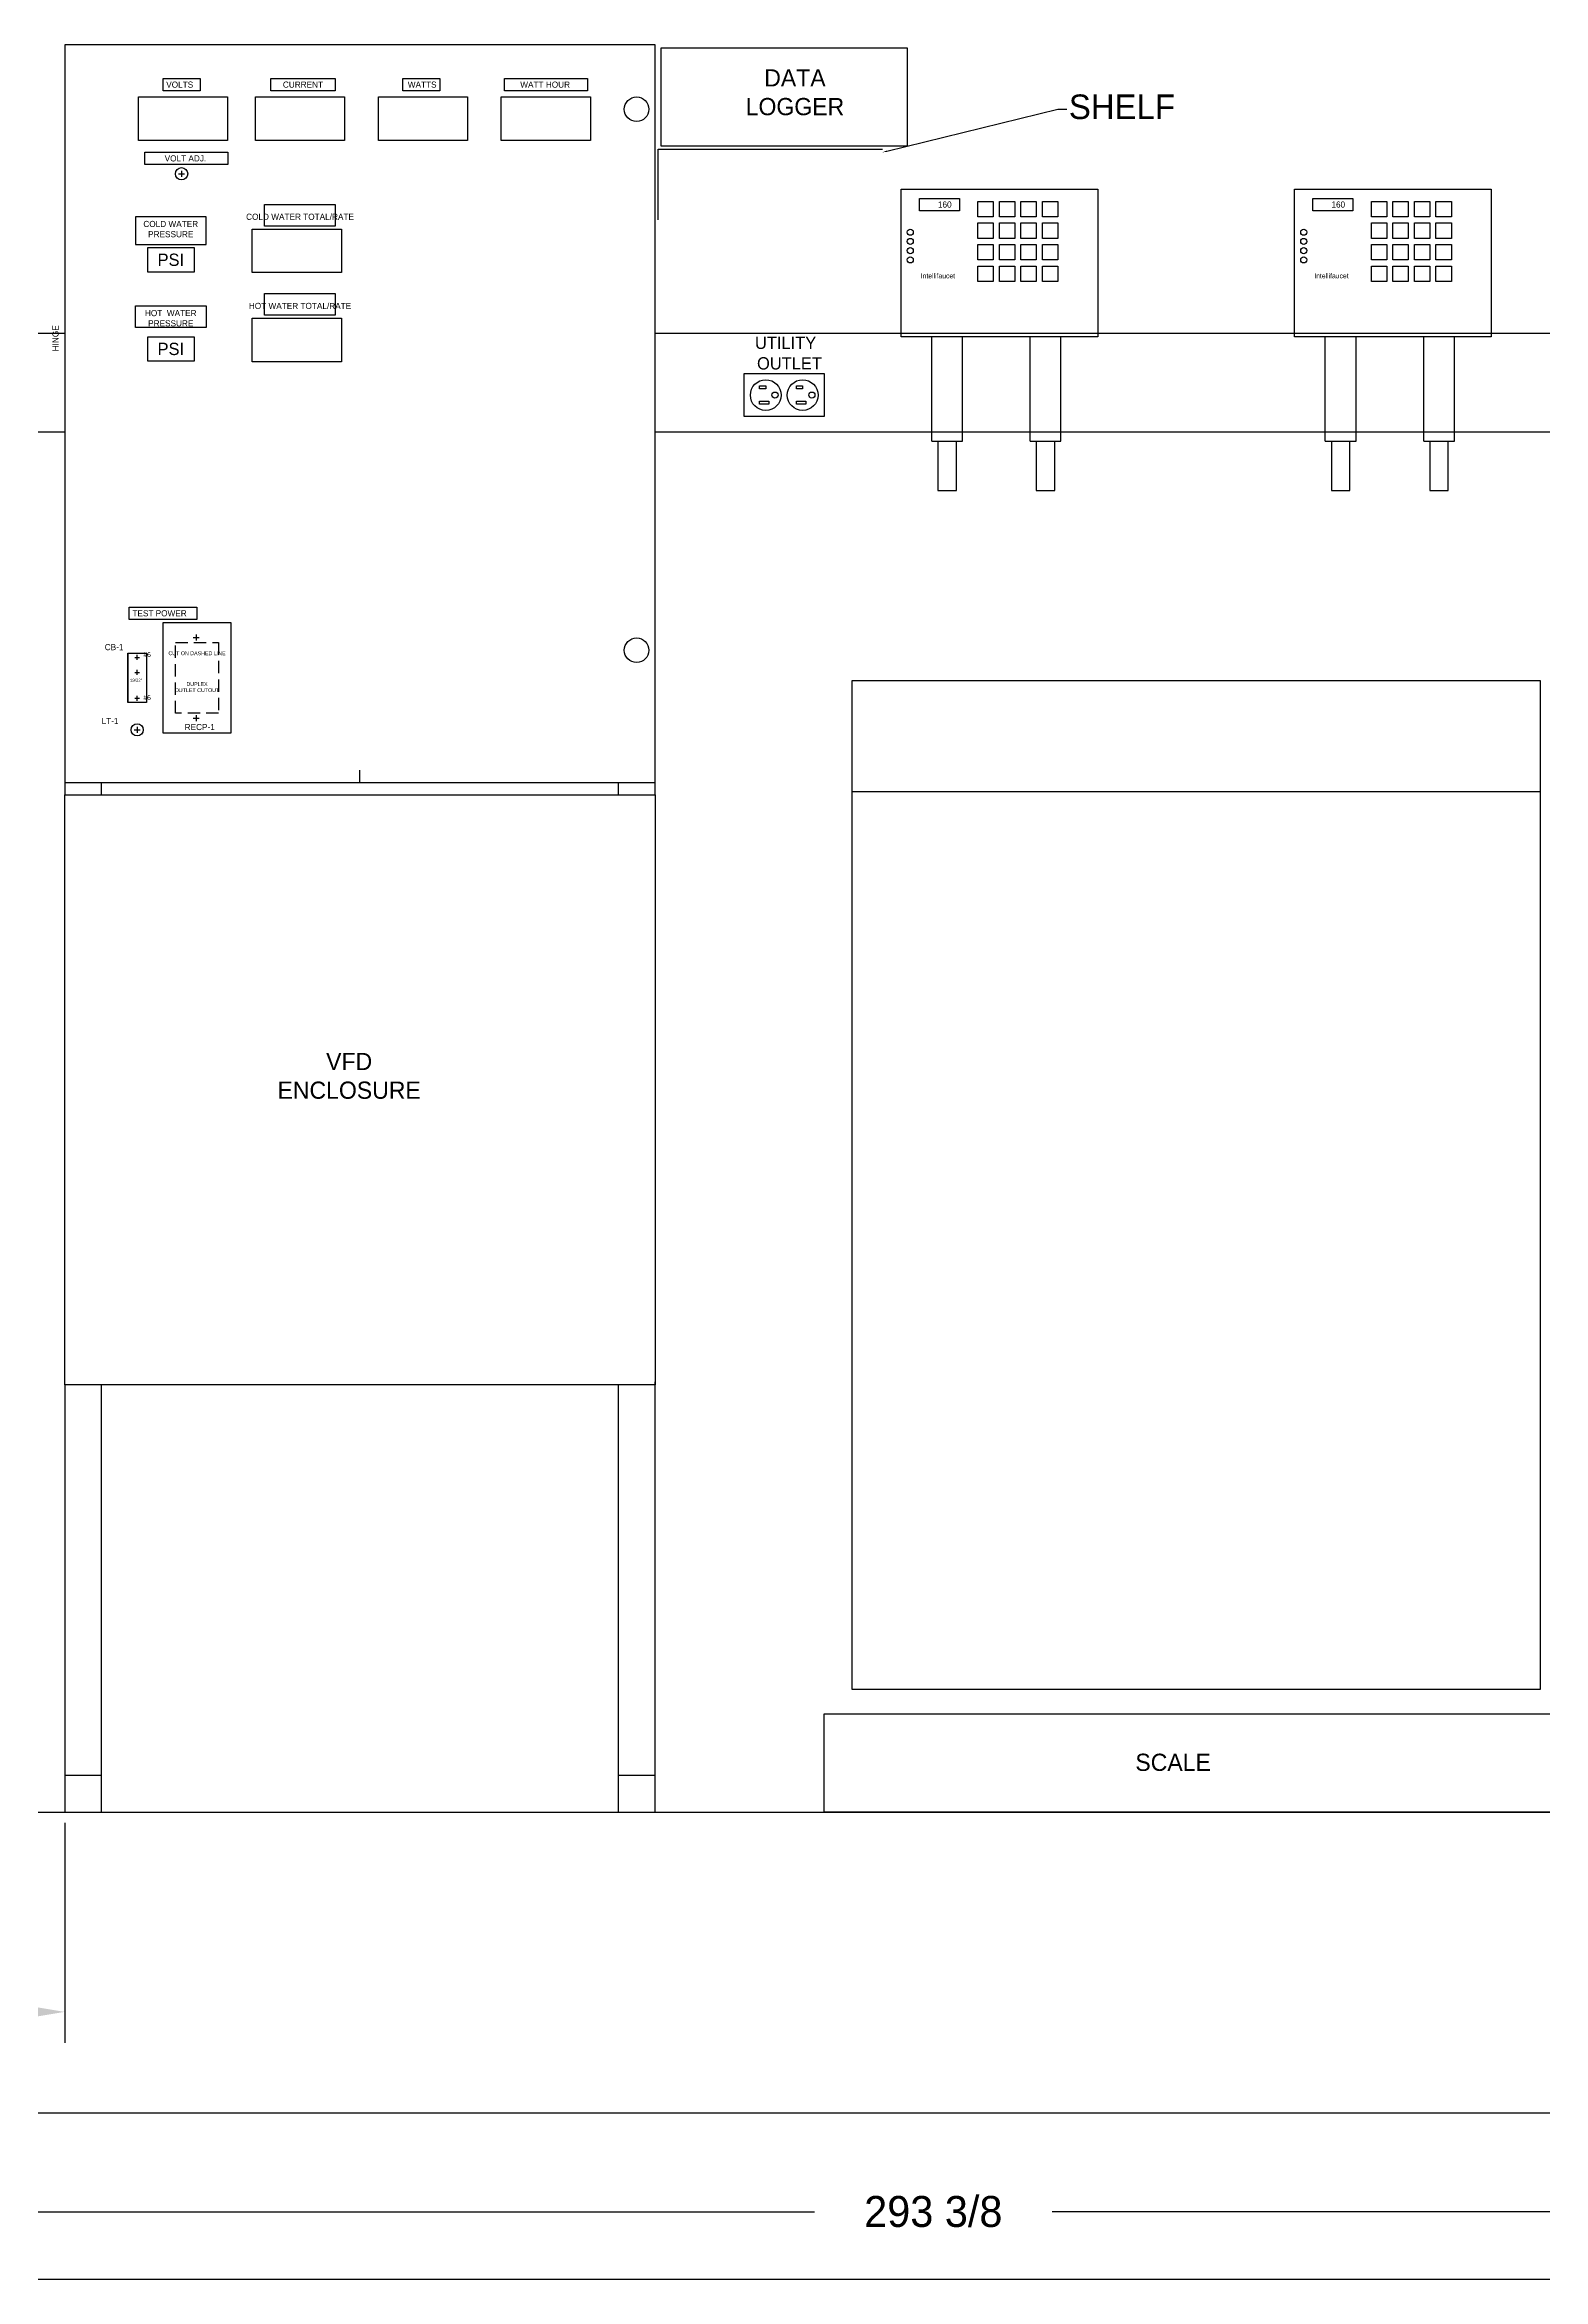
# Model space of a CAD drawing. Header units: inches. Extents: x -336 to 270, y -55 to 410.
# Drawn here: x -124.6 to -63.6, y -55.2 to 35.6 of the extents above; entities that cross this region are included whole.
import ezdxf
from ezdxf import colors
from ezdxf.entities.mleader import LeaderData, LeaderLine
from ezdxf.enums import TextEntityAlignment as Align
from ezdxf.math import Vec2, Vec3

# ---------------------------------------------------------------- set-up
doc = ezdxf.new("R2010")
doc.units = ezdxf.units.IN
doc.header["$MEASUREMENT"] = 0
doc.linetypes.add('DASHED', pattern=[0.75, 0.5, -0.25])
doc.layers.get('0').update_dxf_attribs({"linetype": 'CONTINUOUS'})
doc.layers.get('DEFPOINTS').update_dxf_attribs({"linetype": 'CONTINUOUS'})
for name, color, linetype in [('CABINET', 6, 'CONTINUOUS'), ('COMP', 5, 'CONTINUOUS'), ('CONT', 1, 'CONTINUOUS'), ('DASH', 3, 'DASHED'), ('ELEC', 1, 'CONTINUOUS'), ('PLUMBING', 3, 'CONTINUOUS'), ('TEXT', 4, 'CONTINUOUS')]:
    doc.layers.add(name, color=color, linetype=linetype)
doc.dimstyles.get("Standard").update_dxf_attribs({"dimtxt": 0.18, "dimasz": 0.18, "dimexe": 0.18, "dimexo": 0.0625, "dimgap": 0.09, "dimtad": 0, "dimtih": 1, "dimtoh": 1, "dimdec": 4, "dimzin": 0, "dimdsep": 46, "dimtxsty": 'Standard', "dimcen": 0.09, "dimadec": 0, "dimazin": 0, "dimtfac": 1, "dimtdec": 4, "dimtofl": 0, "dimtmove": 0, "dimatfit": 3, "dimfxl": 1, "dimtolj": 1, "dimtzin": 0, "dimarcsym": 0})

# ---------------------------------------------------------------- blocks, each defined once
blk = doc.blocks.new('POINT')
at = {"layer": 'CONT'}
for p, q in [((-0.125, 0), (0.125, 0)), ((0, 0.125), (0, -0.125))]:
    blk.add_line(p, q, dxfattribs=at)
blk = doc.blocks.new('1DUPLEX')
at = {"layer": 'COMP'}
for p, q in [((-1.3735, 2.25), (1.3765, 2.25)), ((-1.3735, -2.25), (-1.3735, 2.25)), ((1.3765, 2.25), (1.3765, -2.25)), ((1.3765, -2.25), (-1.3735, -2.25))]:
    blk.add_line(p, q, dxfattribs=at)
at = {"layer": 'DASH'}
for p, q in [((-0.8735, -1.4375), (-0.8735, 1.4375)), ((-0.8735, 1.4375), (0.8765, 1.4375)), ((0.8765, 1.4375), (0.8765, -1.4375)), ((0.8765, -1.4375), (-0.8735, -1.4375))]:
    blk.add_line(p, q, dxfattribs=at)
at = {"layer": 'COMP'}
for p in [(-0.02975, 1.640625), (-0.02975, -1.640625)]:
    blk.add_blockref('POINT', p, dxfattribs=at)
at = {"layer": 'TEXT'}
for s, p in [('CUT ON DASHED LINE', (0.0025, 1)), ('OUTLET CUTOUT', (0.0025, -0.5)), ('DUPLEX', (0.0025, -0.25))]:
    blk.add_text(s, height=0.15625, dxfattribs=at).set_placement(p, align=Align.MIDDLE_CENTER)
blk = doc.blocks.new('*D19')
at = {"layer": 'DEFPOINTS', "color": 0}
for p in [(-123.75, -36.25), (-235.125, -36.6875), (-123.75, -44.375)]:
    blk.add_point(p, dxfattribs=at)
at = {"layer": 'ELEC', "color": 0, "lineweight": -2}
for p, q in [((-235.125, -37.125), (-235.125, -45.635)), ((-123.75, -36.6875), (-123.75, -45.635)), ((-233.865, -44.375), (-183.6375, -44.375)), ((-125.01, -44.375), (-175.2375, -44.375))]:
    blk.add_line(p, q, dxfattribs=at)
at = {"layer": 'ELEC', "color": 0}
for points in [[(-233.865, -44.165), (-233.865, -44.585), (-235.125, -44.375)], [(-125.01, -44.165), (-125.01, -44.585), (-123.75, -44.375)]]:
    blk.add_solid(points, dxfattribs=at)
at = {"layer": 'ELEC', "color": 0, "insert": (-179.4375, -44.375), "char_height": 1.26, "attachment_point": 5}
blk.add_mtext('\\A1;111 3/8', dxfattribs=at)
blk = doc.blocks.new('*D20')
at = {"layer": 'DEFPOINTS', "color": 0}
for p in [(-235.125, -36.25), (-31.75, -36.25), (-31.75, -48.5)]:
    blk.add_point(p, dxfattribs=at)
at = {"layer": 'ELEC', "color": 0, "lineweight": -2}
for p, q in [((-235.125, -36.6875), (-235.125, -49.76)), ((-31.75, -36.6875), (-31.75, -49.76)), ((-233.865, -48.5), (-138.1625, -48.5)), ((-33.01, -48.5), (-128.7125, -48.5))]:
    blk.add_line(p, q, dxfattribs=at)
at = {"layer": 'ELEC', "color": 0}
for points in [[(-233.865, -48.29), (-233.865, -48.71), (-235.125, -48.5)], [(-33.01, -48.29), (-33.01, -48.71), (-31.75, -48.5)]]:
    blk.add_solid(points, dxfattribs=at)
at = {"layer": 'ELEC', "color": 0, "insert": (-133.4375, -48.5), "char_height": 1.26, "attachment_point": 5}
blk.add_mtext('\\A1;203 3/8', dxfattribs=at)
blk = doc.blocks.new('*D21')
at = {"layer": 'DEFPOINTS', "color": 0}
for p in [(-235.125, -36.25), (58.25, -36.25), (58.25, -52.5)]:
    blk.add_point(p, dxfattribs=at)
at = {"layer": 'ELEC', "color": 0, "lineweight": -2}
for p, q in [((-235.125, -36.6875), (-235.125, -53.76)), ((58.25, -36.6875), (58.25, -53.76)), ((-233.865, -52.5), (-93.2675, -52.5)), ((56.99, -52.5), (-83.6075, -52.5))]:
    blk.add_line(p, q, dxfattribs=at)
at = {"layer": 'ELEC', "color": 0}
for points in [[(-233.865, -52.29), (-233.865, -52.71), (-235.125, -52.5)], [(56.99, -52.29), (56.99, -52.71), (58.25, -52.5)]]:
    blk.add_solid(points, dxfattribs=at)
at = {"layer": 'ELEC', "color": 0, "insert": (-88.4375, -52.5), "char_height": 1.26, "attachment_point": 5}
blk.add_mtext('\\A1;293 3/8', dxfattribs=at)

msp = doc.modelspace()

# ---------------------------------------------------------------- linework, layer by layer
for p, q in [((-120.75, 33.5), (-117.13, 33.5)), ((-120.75, 31.73), (-120.75, 33.5)), ((-117.13, 33.5), (-117.13, 31.73)), ((-116, 33.5), (-112.38, 33.5)), ((-116, 31.73), (-116, 33.5)), ((-112.38, 33.5), (-112.38, 31.73)), ((-111, 33.5), (-107.38, 33.5)), ((-111, 31.73), (-111, 33.5)), ((-107.38, 33.5), (-107.38, 31.73)), ((-106, 33.5), (-102.38, 33.5)), ((-106, 31.73), (-106, 33.5)), ((-102.38, 33.5), (-102.38, 31.73)), ((-117.13, 31.73), (-120.75, 31.73)), ((-112.38, 31.73), (-116, 31.73)), ((-107.38, 31.73), (-111, 31.73)), ((-102.38, 31.73), (-106, 31.73)), ((-119.125, 30.375), (-118.875, 30.375)), ((-119, 30.5), (-119, 30.25)), ((-120.375, 27.375), (-118.485, 27.375)), ((-120.375, 26.375), (-120.375, 27.375)), ((-118.485, 27.375), (-118.485, 26.375)), ((-116.125, 28.125), (-112.505, 28.125)), ((-116.125, 26.355), (-116.125, 28.125)), ((-112.505, 28.125), (-112.505, 26.355)), ((-118.485, 26.375), (-120.375, 26.375)), ((-112.505, 26.355), (-116.125, 26.355)), ((-120.375, 23.75), (-118.485, 23.75)), ((-120.375, 22.75), (-120.375, 23.75)), ((-118.485, 23.75), (-118.485, 22.75)), ((-116.125, 24.5), (-112.505, 24.5)), ((-116.125, 22.73), (-116.125, 24.5)), ((-112.505, 24.5), (-112.505, 22.73)), ((-118.485, 22.75), (-120.375, 22.75)), ((-112.505, 22.73), (-116.125, 22.73)), ((-120.9308, 7.7617), (-120.6808, 7.7617)), ((-120.8058, 7.8867), (-120.8058, 7.6367))]:
    msp.add_line(p, q)
for points in [[(-119.75, 34.25), (-118.25, 34.25), (-118.25, 33.75), (-119.75, 33.75)], [(-115.375, 34.25), (-112.75, 34.25), (-112.75, 33.75), (-115.375, 33.75)], [(-110, 34.25), (-108.5, 34.25), (-108.5, 33.75), (-110, 33.75)], [(-105.875, 34.25), (-102.5, 34.25), (-102.5, 33.75), (-105.875, 33.75)], [(-120.5, 31.25), (-117.125, 31.25), (-117.125, 30.75), (-120.5, 30.75)], [(-115.625, 29.125), (-112.75, 29.125), (-112.75, 28.25), (-115.625, 28.25)], [(-120.875, 27.5), (-118, 27.5), (-118, 28.625), (-120.875, 28.625)], [(-115.625, 25.5), (-112.75, 25.5), (-112.75, 24.625), (-115.625, 24.625)], [(-120.875, 25), (-118, 25), (-118, 24.125), (-120.875, 24.125)], [(-121.125, 12.75), (-118.375, 12.75), (-118.375, 12.25), (-121.125, 12.25)]]:
    msp.add_lwpolyline(points, close=True)
for centre, radius in [((-100.5, 33), 0.5), ((-119, 30.375), 0.25), ((-100.5, 11), 0.5), ((-120.8058, 7.7617), 0.25)]:
    msp.add_circle(centre, radius)
at = {"layer": 'CABINET'}
for p, q in [((-99.75, 35.625), (-123.75, 35.625)), ((-123.75, 35.625), (-123.75, 5.625)), ((-99.75, 5.625), (-99.75, 35.625)), ((-99.625, 28.5), (-99.625, 31.375)), ((-99.625, 31.375), (-90.5, 31.375)), ((-123.75, 5.625), (-99.75, 5.625)), ((-123.75, 5.625), (-123.75, 5.125)), ((-122.25, 5.125), (-122.25, 5.625)), ((-111.75, 5.625), (-111.75, 6.125)), ((-101.25, 5.625), (-101.25, 5.125)), ((-99.75, 5.125), (-99.75, 5.625)), ((-91.75, 5.25), (-63.75, 5.25)), ((-123.75, -18.875), (-123.75, -36.25)), ((-122.25, -36.25), (-122.25, -18.875)), ((-101.25, -18.875), (-101.25, -36.25)), ((-99.75, -36.25), (-99.75, -18.75)), ((-123.75, -34.75), (-122.25, -34.75)), ((-101.25, -34.75), (-99.75, -34.75)), ((-235.125, -36.25), (270.375, -36.25)), ((-123.75, -36.25), (-122.25, -36.25)), ((-101.25, -36.25), (-99.75, -36.25))]:
    msp.add_line(p, q, dxfattribs=at)
for points in [[(-99.5, 35.5), (-89.5, 35.5), (-89.5, 31.5), (-99.5, 31.5)], [(-91.75, -31.25), (-63.75, -31.25), (-63.75, 9.75), (-91.75, 9.75)], [(-123.75, 5.125), (-99.75, 5.125), (-99.75, -18.875), (-123.75, -18.875)], [(-92.875, -32.25), (-62.875, -32.25), (-62.875, -36.25), (-92.875, -36.25)]]:
    msp.add_lwpolyline(points, close=True, dxfattribs=at)
at = {"layer": 'CONT'}
for p, q in [((-121.1805, 8.8788), (-121.1805, 10.8788)), ((-121.1805, 10.8788), (-120.8055, 10.8788)), ((-121.1805, 10.8788), (-121.1805, 8.8788)), ((-120.9055, 10.708), (-120.7055, 10.708)), ((-120.9055, 10.098), (-120.7055, 10.098)), ((-120.8055, 10.8788), (-120.4305, 10.8788)), ((-120.8055, 10.608), (-120.8055, 10.808)), ((-120.8055, 9.998), (-120.8055, 10.198)), ((-120.4305, 10.8788), (-120.4305, 8.8788)), ((-120.8055, 8.948), (-120.8055, 9.148)), ((-120.4305, 8.8788), (-121.1805, 8.8788)), ((-120.9055, 9.048), (-120.7055, 9.048)), ((-235.125, -55.25), (268.875, -55.25))]:
    msp.add_line(p, q, dxfattribs=at)
at = {"layer": 'ELEC'}
for points in [[(-123.75, 23.875), (-130, 23.875)], [(-54, 23.875), (-99.75, 23.875)], [(-130, 19.875), (-123.75, 19.875)], [(-99.75, 19.875), (-54, 19.875)]]:
    msp.add_lwpolyline(points, dxfattribs=at)
for points in [[(-96.125, 22.25), (-92.875, 22.25), (-92.875, 20.5), (-96.125, 20.5)], [(-95.5, 21.625), (-95.5, 21.75), (-95.25, 21.75), (-95.25, 21.625)], [(-95.5, 21), (-95.5, 21.125), (-95.125, 21.125), (-95.125, 21)], [(-94, 21.625), (-94, 21.75), (-93.75, 21.75), (-93.75, 21.625)], [(-94, 21), (-94, 21.125), (-93.625, 21.125), (-93.625, 21)]]:
    msp.add_lwpolyline(points, close=True, dxfattribs=at)
for centre, radius in [((-95.25, 21.375), 0.625), ((-93.75, 21.375), 0.625), ((-94.875, 21.375), 0.125), ((-93.375, 21.375), 0.125)]:
    msp.add_circle(centre, radius, dxfattribs=at)
at = {"layer": 'PLUMBING'}
for p, q in [((-88.5, 19.5), (-88.5, 23.75)), ((-87.25, 19.5), (-87.25, 23.75)), ((-84.5, 19.5), (-84.5, 23.75)), ((-83.25, 19.5), (-83.25, 23.75)), ((-72.5, 19.5), (-72.5, 23.75)), ((-71.25, 19.5), (-71.25, 23.75)), ((-68.5, 19.5), (-68.5, 23.75)), ((-67.25, 19.5), (-67.25, 23.75)), ((-88.5, 19.5), (-87.25, 19.5)), ((-88.25, 19.5), (-88.25, 17.5)), ((-87.5, 17.5), (-87.5, 19.5)), ((-84.5, 19.5), (-83.25, 19.5)), ((-84.25, 19.5), (-84.25, 17.5)), ((-83.5, 17.5), (-83.5, 19.5)), ((-72.5, 19.5), (-71.25, 19.5)), ((-72.25, 19.5), (-72.25, 17.5)), ((-71.5, 17.5), (-71.5, 19.5)), ((-68.5, 19.5), (-67.25, 19.5)), ((-68.25, 19.5), (-68.25, 17.5)), ((-67.5, 17.5), (-67.5, 19.5)), ((-88.25, 17.5), (-87.5, 17.5)), ((-84.25, 17.5), (-83.5, 17.5)), ((-72.25, 17.5), (-71.5, 17.5)), ((-68.25, 17.5), (-67.5, 17.5))]:
    msp.add_line(p, q, dxfattribs=at)
for points in [[(-89.75, 29.75), (-81.75, 29.75), (-81.75, 23.75), (-89.75, 23.75)], [(-89, 29.375), (-87.375, 29.375), (-87.375, 28.875), (-89, 28.875)], [(-86.625, 29.25), (-86, 29.25), (-86, 28.625), (-86.625, 28.625)], [(-85.75, 29.25), (-85.125, 29.25), (-85.125, 28.625), (-85.75, 28.625)], [(-84.875, 29.25), (-84.25, 29.25), (-84.25, 28.625), (-84.875, 28.625)], [(-84, 29.25), (-83.375, 29.25), (-83.375, 28.625), (-84, 28.625)], [(-73.75, 29.75), (-65.75, 29.75), (-65.75, 23.75), (-73.75, 23.75)], [(-73, 29.375), (-71.375, 29.375), (-71.375, 28.875), (-73, 28.875)], [(-70.625, 29.25), (-70, 29.25), (-70, 28.625), (-70.625, 28.625)], [(-69.75, 29.25), (-69.125, 29.25), (-69.125, 28.625), (-69.75, 28.625)], [(-68.875, 29.25), (-68.25, 29.25), (-68.25, 28.625), (-68.875, 28.625)], [(-68, 29.25), (-67.375, 29.25), (-67.375, 28.625), (-68, 28.625)], [(-86.625, 28.375), (-86, 28.375), (-86, 27.75), (-86.625, 27.75)], [(-85.75, 28.375), (-85.125, 28.375), (-85.125, 27.75), (-85.75, 27.75)], [(-84.875, 28.375), (-84.25, 28.375), (-84.25, 27.75), (-84.875, 27.75)], [(-84, 28.375), (-83.375, 28.375), (-83.375, 27.75), (-84, 27.75)], [(-70.625, 28.375), (-70, 28.375), (-70, 27.75), (-70.625, 27.75)], [(-69.75, 28.375), (-69.125, 28.375), (-69.125, 27.75), (-69.75, 27.75)], [(-68.875, 28.375), (-68.25, 28.375), (-68.25, 27.75), (-68.875, 27.75)], [(-68, 28.375), (-67.375, 28.375), (-67.375, 27.75), (-68, 27.75)], [(-86.625, 27.5), (-86, 27.5), (-86, 26.875), (-86.625, 26.875)], [(-85.75, 27.5), (-85.125, 27.5), (-85.125, 26.875), (-85.75, 26.875)], [(-84.875, 27.5), (-84.25, 27.5), (-84.25, 26.875), (-84.875, 26.875)], [(-84, 27.5), (-83.375, 27.5), (-83.375, 26.875), (-84, 26.875)], [(-70.625, 27.5), (-70, 27.5), (-70, 26.875), (-70.625, 26.875)], [(-69.75, 27.5), (-69.125, 27.5), (-69.125, 26.875), (-69.75, 26.875)], [(-68.875, 27.5), (-68.25, 27.5), (-68.25, 26.875), (-68.875, 26.875)], [(-68, 27.5), (-67.375, 27.5), (-67.375, 26.875), (-68, 26.875)], [(-86.625, 26.625), (-86, 26.625), (-86, 26), (-86.625, 26)], [(-85.75, 26.625), (-85.125, 26.625), (-85.125, 26), (-85.75, 26)], [(-84.875, 26.625), (-84.25, 26.625), (-84.25, 26), (-84.875, 26)], [(-84, 26.625), (-83.375, 26.625), (-83.375, 26), (-84, 26)], [(-70.625, 26.625), (-70, 26.625), (-70, 26), (-70.625, 26)], [(-69.75, 26.625), (-69.125, 26.625), (-69.125, 26), (-69.75, 26)], [(-68.875, 26.625), (-68.25, 26.625), (-68.25, 26), (-68.875, 26)], [(-68, 26.625), (-67.375, 26.625), (-67.375, 26), (-68, 26)]]:
    msp.add_lwpolyline(points, close=True, dxfattribs=at)
for centre in [(-89.375, 28), (-89.375, 27.625), (-89.375, 27.25), (-73.375, 28), (-73.375, 27.625), (-73.375, 27.25), (-89.375, 26.875), (-73.375, 26.875)]:
    msp.add_circle(centre, 0.125, dxfattribs=at)

# ---------------------------------------------------------------- block references
msp.add_blockref('1DUPLEX', (-118.375, 9.875))

# ---------------------------------------------------------------- texts
for s, insert, char_height, width, attachment_point in [('VOLTS', (-119.625, 34), 0.25, 2.369388, 4), ('CURRENT', (-114.0653, 34), 0.25, 2.369388, 5), ('WATTS', (-109.2183, 34), 0.25, 3.313309, 5), ('WATT HOUR', (-104.2183, 34), 0.25, 3.313309, 5), ('VOLT ADJ.', (-118.8433, 31), 0.25, 3.313309, 5), ('COLD WATER PRESSURE', (-119.4403, 28.125), 0.25, 2.948409, 5), ('COLD WATER TOTAL/RATE', (-114.1847, 28.625), 0.25, 4.380552, 5), ('PSI', (-119.4375, 26.875), 0.5, 1.875, 5), ('HOT  WATER PRESSURE', (-119.4403, 24.5), 0.25, 3.180017, 5), ('HOT WATER TOTAL/RATE', (-114.1847, 25), 0.25, 4.380552, 5), ('PSI', (-119.4375, 23.25), 0.5, 1.875, 5), ('TEST POWER', (-121, 12.5), 0.25, 4.380552, 4), ('CB-1', (-122.125, 11.125), 0.25, 4.380552, 4), ('LT-1', (-122.25, 8.125), 0.25, 4.380552, 4), ('RECP-1', (-118.875, 7.875), 0.25, 4.380552, 4)]:
    msp.add_mtext(s, dxfattribs=dict(insert=insert, char_height=char_height, width=width, attachment_point=attachment_point))
at = {"insert": (-124.125, 23.6847), "char_height": 0.25, "width": 2.369388, "attachment_point": 5, "rotation": 90}
msp.add_mtext('HINGE', dxfattribs=at)
at = {"layer": 'CABINET', "char_height": 0.7, "width": 19.625, "attachment_point": 2}
for s, insert in [('DATA\\PLOGGER', (-94.0625, 34.625)), ('VFD\\PENCLOSURE', (-112.1875, -5.375)), ('SCALE', (-78.6875, -33.875))]:
    msp.add_mtext(s, dxfattribs=dict(at, insert=insert))
at = {"layer": 'CONT'}
for s, height, p in [('#6', 0.2, (-120.5555, 10.723)), ('19/32"', 0.125, (-121.0962, 9.7176)), ('#6', 0.2, (-120.5555, 8.973))]:
    msp.add_text(s, height=height, dxfattribs=at).set_placement(p)
at = {"layer": 'ELEC', "insert": (-96.75, 23.75), "char_height": 0.5, "attachment_point": 1}
msp.add_mtext_dynamic_manual_height_columns('\\pi1.0625;UTILITY \\P\\pi1.1458;OUTLET', width=5.125, gutter_width=2.5, heights=[0], dxfattribs=at)
at = {"layer": 'PLUMBING'}
for p in [(-88.25, 29), (-72.25, 29)]:
    msp.add_text('160', height=0.25, dxfattribs=at).set_placement(p)
for p in [(-88.25, 26.125), (-72.25, 26.125)]:
    msp.add_text('Intellifaucet', height=0.2, dxfattribs=at).set_placement(p, align=Align.CENTER)

# ---------------------------------------------------------------- dimensions: what is measured, and where the dimension line sits
at = {"layer": 'ELEC'}
for base, p1, p2, picture, middle in [((-123.75, -44.375), (-235.125, -36.6875), (-123.75, -36.25), '*D19', (-179.4375, -44.375)), ((-31.75, -48.5), (-235.125, -36.25), (-31.75, -36.25), '*D20', (-133.4375, -48.5)), ((58.25, -52.5), (-235.125, -36.25), (58.25, -36.25), '*D21', (-88.4375, -52.5))]:
    dim = msp.add_linear_dim(base=base, p1=p1, p2=p2, dimstyle='Standard', override={"dimscale": 7, "dimdec": 3, "dimlunit": 5, "dimtdec": 3, "dimfrac": 2}, dxfattribs=at)
    dim.commit()
    dim.dimension.update_dxf_attribs({"geometry": picture, "text_midpoint": middle})

# ---------------------------------------------------------------- leaders
at = {"layer": 'CABINET'}
ml = msp.add_multileader_mtext('Standard', dxfattribs=at)
ml.set_content('SHELF', color=256)
ml.set_leader_properties()
ml.build(insert=Vec2(0, 0))
ml.multileader.update_dxf_attribs({"text_right_attachment_type": 6, "dogleg_length": 0.36, "arrow_head_size": 0.18})
ctx = ml.context
ctx.base_point, ctx.char_height, ctx.arrow_head_size, ctx.landing_gap_size, ctx.plane_origin = Vec3(-83.015, 33), 1, 0.18, 0.09, Vec3(-90.5, 31.25)
ctx.right_attachment = 6
notes = []
notes.append((ctx, [(0, (1, 1, 0), (-83.375, 33), (1, 0), 0.36, [(0, [(-90.5, 31.25)], 0, [])])]))
ctx.mtext.insert, ctx.mtext.flow_direction = Vec3(-82.925, 33.6), 5
for ctx, leaders in notes:
    for number, flags, end, landing, length, lines in leaders:
        leader = LeaderData()
        leader.index, (leader.has_last_leader_line, leader.has_dogleg_vector, leader.attachment_direction) = number, flags
        leader.last_leader_point, leader.dogleg_vector, leader.dogleg_length = Vec3(end), Vec3(landing), length
        for number, points, colour, breaks in lines:
            line = LeaderLine()
            line.index, line.vertices, line.color, line.breaks = number, Vec3.list(points), colors.encode_raw_color(colour), breaks
            leader.lines.append(line)
        ctx.leaders.append(leader)

doc.saveas('drawing.dxf')
